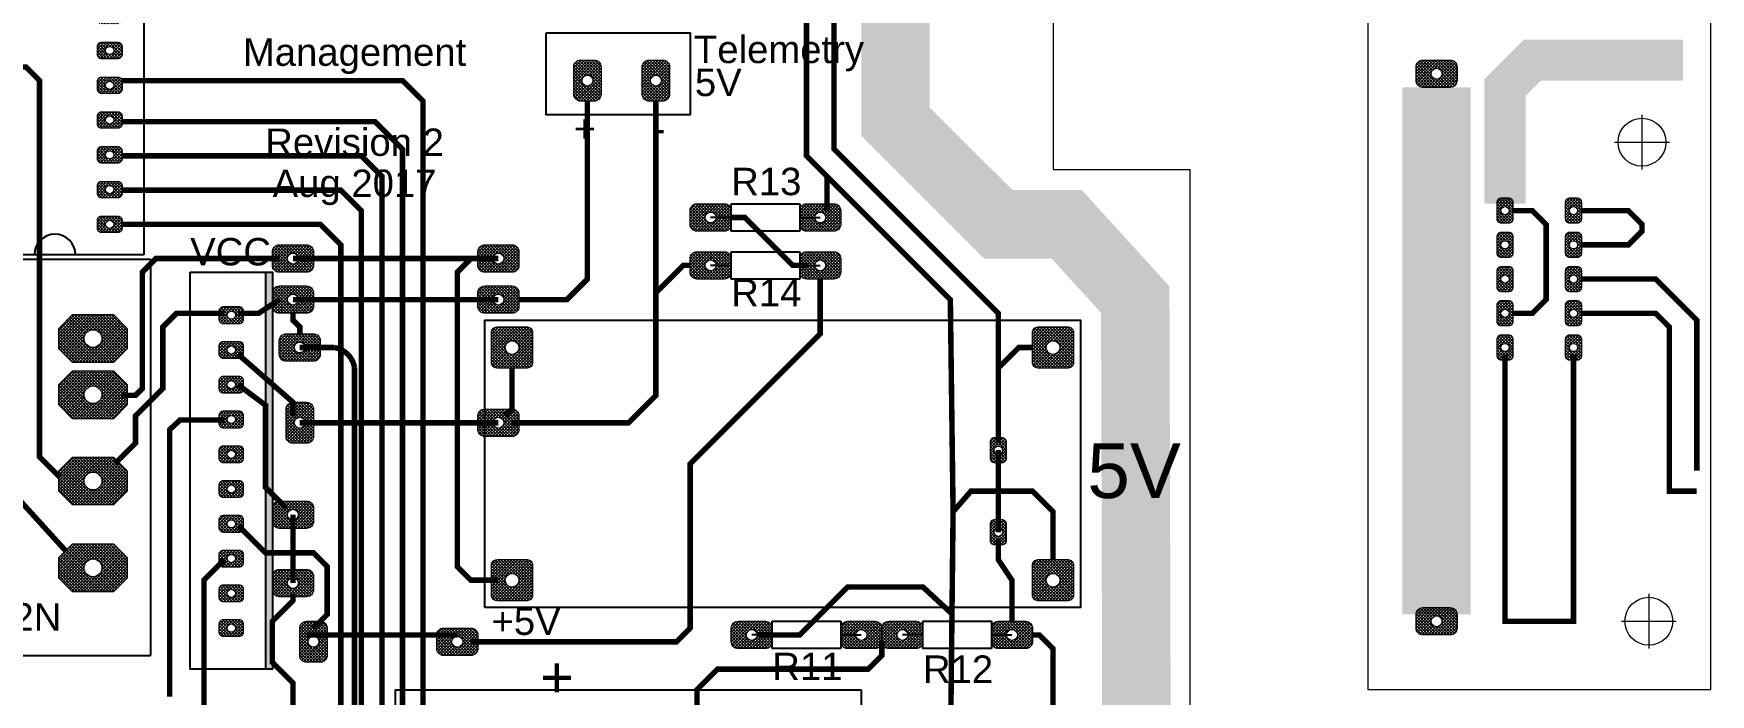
# Model space of a CAD drawing. Header units: millimetres. Extents: x -60 to 250, y -137 to 192.
# Drawn here: x 127.6 to 250, y 75.6 to 123.9 of the extents above; entities that cross this region are included whole.
import ezdxf
from ezdxf.enums import TextEntityAlignment as Align

# ---------------------------------------------------------------- set-up
doc = ezdxf.new("R2010")
doc.units = ezdxf.units.MM
for name, color, linetype, lineweight in [('Board', 5, 'Continuous', 13), ('Copper', 1, 'Continuous', 5), ('Fill', 4, 'Continuous', 9)]:
    doc.layers.add(name, color=color, linetype=linetype, lineweight=lineweight)
doc.layers.add('Bridges', color=6, linetype='Continuous')
doc.layers.add('Screen', color=2, linetype='Continuous')
doc.styles.get("Standard").update_dxf_attribs({"font": 'Arial.ttf'})

msp = doc.modelspace()

# ---------------------------------------------------------------- hatches: boundary and pattern name
at = {"layer": 'Fill'}
h = msp.add_hatch(dxfattribs=at)
h.set_pattern_fill('ANSI37', color=256, scale=0.05)
h.paths.add_polyline_path([(126.4, 123, 0.414214), (126.1, 123.3), (124.9, 123.3, 0.414214), (124.6, 123), (124.6, 122.4, 0.414214), (124.9, 122.1), (126.1, 122.1, 0.414214), (126.4, 122.4)])
h.paths.add_polyline_path([(125.2, 122.7, -1), (125.8, 122.7, -1)], flags=16)
h.paths.add_polyline_path([(126.1, 124.64, 0.414214), (126.4, 124.94), (126.4, 125.54, 0.414214), (126.1, 125.84), (124.9, 125.84, 0.414214), (124.6, 125.54), (124.6, 124.94, 0.414214), (124.9, 124.64)])
h.paths.add_polyline_path([(125.2, 125.24, -1), (125.8, 125.24, -1)], flags=16)
h.paths.add_polyline_path([(124.9, 120.76, 0.414214), (124.6, 120.46), (124.6, 119.86, 0.414214), (124.9, 119.56), (126.1, 119.56, 0.414214), (126.4, 119.86), (126.4, 120.46, 0.414214), (126.1, 120.76)])
h.paths.add_polyline_path([(125.8, 120.16, -1), (125.2, 120.16, -1)], flags=16)
h.paths.add_polyline_path([(124.9, 118.22, 0.414214), (124.6, 117.92), (124.6, 117.32, 0.414214), (124.9, 117.02), (126.1, 117.02, 0.414214), (126.4, 117.32), (126.4, 117.92, 0.414214), (126.1, 118.22)])
h.paths.add_polyline_path([(125.8, 117.62, -1), (125.2, 117.62, -1)], flags=16)
h.paths.add_polyline_path([(124.9, 115.68, 0.414214), (124.6, 115.38), (124.6, 114.78, 0.414214), (124.9, 114.48), (126.1, 114.48, 0.414214), (126.4, 114.78), (126.4, 115.38, 0.414214), (126.1, 115.68)])
h.paths.add_polyline_path([(125.8, 115.08, -1), (125.2, 115.08, -1)], flags=16)
h.paths.add_polyline_path([(124.9, 113.14, 0.414214), (124.6, 112.84), (124.6, 112.24, 0.414214), (124.9, 111.94), (126.1, 111.94, 0.414214), (126.4, 112.24), (126.4, 112.84, 0.414214), (126.1, 113.14)])
h.paths.add_polyline_path([(125.8, 112.54, -1), (125.2, 112.54, -1)], flags=16)
h.paths.add_polyline_path([(132.22, 112.24, 0.414214), (132.52, 111.94), (133.72, 111.94, 0.414214), (134.02, 112.24), (134.02, 112.84, 0.414214), (133.72, 113.14), (132.52, 113.14, 0.414214), (132.22, 112.84)])
h.paths.add_polyline_path([(132.82, 112.54, -1), (133.42, 112.54, -1)], flags=16)
h.paths.add_polyline_path([(132.52, 110.6, 0.414214), (132.22, 110.3), (132.22, 109.7, 0.414214), (132.52, 109.4), (133.72, 109.4, 0.414214), (134.02, 109.7), (134.02, 110.3, 0.414214), (133.72, 110.6)])
h.paths.add_polyline_path([(133.42, 110, -1), (132.82, 110, -1)], flags=16)
h.paths.add_polyline_path([(132.22, 114.78, 0.414214), (132.52, 114.48), (133.72, 114.48, 0.414214), (134.02, 114.78), (134.02, 115.38, 0.414214), (133.72, 115.68), (132.52, 115.68, 0.414214), (132.22, 115.38)])
h.paths.add_polyline_path([(132.82, 115.08, -1), (133.42, 115.08, -1)], flags=16)
h.paths.add_polyline_path([(132.22, 117.32, 0.414214), (132.52, 117.02), (133.72, 117.02, 0.414214), (134.02, 117.32), (134.02, 117.92, 0.414214), (133.72, 118.22), (132.52, 118.22, 0.414214), (132.22, 117.92)])
h.paths.add_polyline_path([(132.82, 117.62, -1), (133.42, 117.62, -1)], flags=16)
h.paths.add_polyline_path([(132.22, 119.86, 0.414214), (132.52, 119.56), (133.72, 119.56, 0.414214), (134.02, 119.86), (134.02, 120.46, 0.414214), (133.72, 120.76), (132.52, 120.76, 0.414214), (132.22, 120.46)])
h.paths.add_polyline_path([(132.82, 120.16, -1), (133.42, 120.16, -1)], flags=16)
h.paths.add_polyline_path([(132.22, 123), (132.22, 122.4, 0.414214), (132.52, 122.1), (133.72, 122.1, 0.414214), (134.02, 122.4), (134.02, 123, 0.414214), (133.72, 123.3), (132.52, 123.3, 0.414214)])
h.paths.add_polyline_path([(133.42, 122.7, -1), (132.82, 122.7, -1)], flags=16)
h.paths.add_polyline_path([(132.22, 124.94, 0.414214), (132.52, 124.64), (133.72, 124.64, 0.414214), (134.02, 124.94), (134.02, 125.54, 0.414214), (133.72, 125.84), (132.52, 125.84, 0.414214), (132.22, 125.54)])
h.paths.add_polyline_path([(133.42, 125.24, -1), (132.82, 125.24, -1)], flags=16)
h.paths.add_polyline_path([(132.22, 127.48, 0.414214), (132.52, 127.18), (133.72, 127.18, 0.414214), (134.02, 127.48), (134.02, 128.08, 0.414214), (133.72, 128.38), (132.52, 128.38, 0.414214), (132.22, 128.08)])
h.paths.add_polyline_path([(133.42, 127.78, -1), (132.82, 127.78, -1)], flags=16)
h.paths.add_polyline_path([(124.9, 128.38, 0.414214), (124.6, 128.08), (124.6, 127.48, 0.414214), (124.9, 127.18), (126.1, 127.18, 0.414214), (126.4, 127.48), (126.4, 128.08, 0.414214), (126.1, 128.38)])
h.paths.add_polyline_path([(125.8, 127.78, -1), (125.2, 127.78, -1)], flags=16)
h = msp.add_hatch(dxfattribs=at)
h.set_pattern_fill('ANSI37', color=256, scale=0.05)
h.paths.add_polyline_path([(167.5, 119), (168.5, 119, 0.414214), (169, 119.5), (169, 121.5, 0.414214), (168.5, 122), (168, 122), (168, 120.9, -1), (168, 120.1, -1), (168, 120.9), (168, 122), (167.5, 122, 0.414214), (167, 121.5), (167, 119.5, 0.414214)])
h = msp.add_hatch(dxfattribs=at)
h.set_pattern_fill('ANSI37', color=256, scale=0.05)
h.paths.add_polyline_path([(172.5, 119), (173.5, 119, 0.414214), (174, 119.5), (174, 121.5, 0.414214), (173.5, 122), (173, 122), (173, 120.9, -1), (173, 120.1, -1), (173, 120.9), (173, 122), (172.5, 122, 0.414214), (172, 121.5), (172, 119.5, 0.414214)])
h = msp.add_hatch(dxfattribs=at)
h.set_pattern_fill('ANSI37', color=256, scale=0.05)
h.set_pattern_definition([(45, (50, 41), (-0.1122532, 0.1122532), []), (135, (50, 41), (-0.1122532, -0.1122532), [])])
h.paths.add_polyline_path([(231.5, 120.5), (231.5, 121.5, 0.414214), (231, 122), (229, 122, 0.414214), (228.5, 121.5), (228.5, 121), (229.6, 121, -1), (230.4, 121, -1), (229.6, 121), (228.5, 121), (228.5, 120.5, 0.414214), (229, 120), (231, 120, 0.414214)])
h = msp.add_hatch(dxfattribs=at)
h.set_pattern_fill('ANSI37', color=256, scale=0.05)
h.paths.add_polyline_path([(178.5, 110), (178.5, 111, 0.414214), (178, 111.5), (176, 111.5, 0.414214), (175.5, 111), (175.5, 110.5), (176.6, 110.5, -1), (177.4, 110.5, -1), (176.6, 110.5), (175.5, 110.5), (175.5, 110, 0.414214), (176, 109.5), (178, 109.5, 0.414214)])
h = msp.add_hatch(dxfattribs=at)
h.set_pattern_fill('ANSI37', color=256, scale=0.05)
h.paths.add_polyline_path([(186.5, 110), (186.5, 111, 0.414214), (186, 111.5), (184, 111.5, 0.414214), (183.5, 111), (183.5, 110.5), (184.6, 110.5, -1), (185.4, 110.5, -1), (184.6, 110.5), (183.5, 110.5), (183.5, 110, 0.414214), (184, 109.5), (186, 109.5, 0.414214)])
h = msp.add_hatch(dxfattribs=at)
h.set_pattern_fill('ANSI37', color=256, scale=0.05)
h.set_pattern_definition([(45, (78, 69), (-0.1122532, 0.1122532), []), (135, (78, 69), (-0.1122532, -0.1122532), [])])
h.paths.add_polyline_path([(235.6, 111.6, 0.414214), (235.3, 111.9), (234.7, 111.9, 0.414214), (234.4, 111.6), (234.4, 110.4, 0.414214), (234.7, 110.1), (235.3, 110.1, 0.414214), (235.6, 110.4)])
h.paths.add_polyline_path([(235.3, 111, -1), (234.7, 111, -1)], flags=16)
h = msp.add_hatch(dxfattribs=at)
h.set_pattern_fill('ANSI37', color=256, scale=0.05)
h.set_pattern_definition([(45, (83, 69), (-0.1122532, 0.1122532), []), (135, (83, 69), (-0.1122532, -0.1122532), [])])
h.paths.add_polyline_path([(240.6, 111.6, 0.414214), (240.3, 111.9), (239.7, 111.9, 0.414214), (239.4, 111.6), (239.4, 110.4, 0.414214), (239.7, 110.1), (240.3, 110.1, 0.414214), (240.6, 110.4)])
h.paths.add_polyline_path([(240.3, 111, -1), (239.7, 111, -1)], flags=16)
h = msp.add_hatch(dxfattribs=at)
h.set_pattern_fill('ANSI37', color=256, scale=0.05)
h.set_pattern_definition([(45, (78, 66.5), (-0.1122532, 0.1122532), []), (135, (78, 66.5), (-0.1122532, -0.1122532), [])])
h.paths.add_polyline_path([(235.6, 109.1, 0.414214), (235.3, 109.4), (234.7, 109.4, 0.414214), (234.4, 109.1), (234.4, 107.9, 0.414214), (234.7, 107.6), (235.3, 107.6, 0.414214), (235.6, 107.9)])
h.paths.add_polyline_path([(235.3, 108.5, -1), (234.7, 108.5, -1)], flags=16)
h = msp.add_hatch(dxfattribs=at)
h.set_pattern_fill('ANSI37', color=256, scale=0.05)
h.set_pattern_definition([(45, (83, 66.5), (-0.1122532, 0.1122532), []), (135, (83, 66.5), (-0.1122532, -0.1122532), [])])
h.paths.add_polyline_path([(240.6, 109.1, 0.414214), (240.3, 109.4), (239.7, 109.4, 0.414214), (239.4, 109.1), (239.4, 107.9, 0.414214), (239.7, 107.6), (240.3, 107.6, 0.414214), (240.6, 107.9)])
h.paths.add_polyline_path([(240.3, 108.5, -1), (239.7, 108.5, -1)], flags=16)
h = msp.add_hatch(dxfattribs=at)
h.set_pattern_fill('ANSI37', color=256, scale=0.05)
h.paths.add_polyline_path([(148, 107), (148, 108, 0.414214), (147.5, 108.5), (145.5, 108.5, 0.414214), (145, 108), (145, 107.5), (146.1, 107.5, -1), (146.9, 107.5, -1), (146.1, 107.5), (145, 107.5), (145, 107, 0.414214), (145.5, 106.5), (147.5, 106.5, 0.414214)])
h = msp.add_hatch(dxfattribs=at)
h.set_pattern_fill('ANSI37', color=256, scale=0.05)
h.set_pattern_definition([(45, (2, 0), (-0.1122532, 0.1122532), []), (135, (2, 0), (-0.1122532, -0.1122532), [])])
h.paths.add_polyline_path([(163, 107), (163, 108, 0.414214), (162.5, 108.5), (160.5, 108.5, 0.414214), (160, 108), (160, 107.5), (161.1, 107.5, -1), (161.9, 107.5, -1), (161.1, 107.5), (160, 107.5), (160, 107, 0.414214), (160.5, 106.5), (162.5, 106.5, 0.414214)])
h = msp.add_hatch(dxfattribs=at)
h.set_pattern_fill('ANSI37', color=256, scale=0.05)
h.paths.add_polyline_path([(178.5, 106.5), (178.5, 107.5, 0.414214), (178, 108), (176, 108, 0.414214), (175.5, 107.5), (175.5, 107), (176.6, 107, -1), (177.4, 107, -1), (176.6, 107), (175.5, 107), (175.5, 106.5, 0.414214), (176, 106), (178, 106, 0.414214)])
h = msp.add_hatch(dxfattribs=at)
h.set_pattern_fill('ANSI37', color=256, scale=0.05)
h.paths.add_polyline_path([(186.5, 106.5), (186.5, 107.5, 0.414214), (186, 108), (184, 108, 0.414214), (183.5, 107.5), (183.5, 107), (184.6, 107, -1), (185.4, 107, -1), (184.6, 107), (183.5, 107), (183.5, 106.5, 0.414214), (184, 106), (186, 106, 0.414214)])
h = msp.add_hatch(dxfattribs=at)
h.set_pattern_fill('ANSI37', color=256, scale=0.05)
h.set_pattern_definition([(45, (78, 64), (-0.1122532, 0.1122532), []), (135, (78, 64), (-0.1122532, -0.1122532), [])])
h.paths.add_polyline_path([(235.6, 106.6, 0.414214), (235.3, 106.9), (234.7, 106.9, 0.414214), (234.4, 106.6), (234.4, 105.4, 0.414214), (234.7, 105.1), (235.3, 105.1, 0.414214), (235.6, 105.4)])
h.paths.add_polyline_path([(235.3, 106, -1), (234.7, 106, -1)], flags=16)
h = msp.add_hatch(dxfattribs=at)
h.set_pattern_fill('ANSI37', color=256, scale=0.05)
h.set_pattern_definition([(45, (83, 64), (-0.1122532, 0.1122532), []), (135, (83, 64), (-0.1122532, -0.1122532), [])])
h.paths.add_polyline_path([(240.6, 106.6, 0.414214), (240.3, 106.9), (239.7, 106.9, 0.414214), (239.4, 106.6), (239.4, 105.4, 0.414214), (239.7, 105.1), (240.3, 105.1, 0.414214), (240.6, 105.4)])
h.paths.add_polyline_path([(240.3, 106, -1), (239.7, 106, -1)], flags=16)
h = msp.add_hatch(dxfattribs=at)
h.set_pattern_fill('ANSI37', color=256, scale=0.05)
h.set_pattern_definition([(45, (0, 3.5), (-0.1122532, 0.1122532), []), (135, (0, 3.5), (-0.1122532, -0.1122532), [])])
h.paths.add_polyline_path([(148, 104), (148, 105, 0.414214), (147.5, 105.5), (145.5, 105.5, 0.414214), (145, 105), (145, 104.5), (146.1, 104.5, -1), (146.9, 104.5, -1), (146.1, 104.5), (145, 104.5), (145, 104, 0.414214), (145.5, 103.5), (147.5, 103.5, 0.414214)])
h = msp.add_hatch(dxfattribs=at)
h.set_pattern_fill('ANSI37', color=256, scale=0.05)
h.set_pattern_definition([(45, (3, 3.5), (-0.1122532, 0.1122532), []), (135, (3, 3.5), (-0.1122532, -0.1122532), [])])
h.paths.add_polyline_path([(163, 104), (163, 105, 0.414214), (162.5, 105.5), (160.5, 105.5, 0.414214), (160, 105), (160, 104.5), (161.1, 104.5, -1), (161.9, 104.5, -1), (161.1, 104.5), (160, 104.5), (160, 104, 0.414214), (160.5, 103.5), (162.5, 103.5, 0.414214)])
h = msp.add_hatch(dxfattribs=at)
h.set_pattern_fill('ANSI37', color=256, scale=0.05)
h.set_pattern_definition([(45, (78, 61.5), (-0.1122532, 0.1122532), []), (135, (78, 61.5), (-0.1122532, -0.1122532), [])])
h.paths.add_polyline_path([(235.6, 104.1, 0.414214), (235.3, 104.4), (234.7, 104.4, 0.414214), (234.4, 104.1), (234.4, 102.9, 0.414214), (234.7, 102.6), (235.3, 102.6, 0.414214), (235.6, 102.9)])
h.paths.add_polyline_path([(235.3, 103.5, -1), (234.7, 103.5, -1)], flags=16)
h = msp.add_hatch(dxfattribs=at)
h.set_pattern_fill('ANSI37', color=256, scale=0.05)
h.set_pattern_definition([(45, (83, 61.5), (-0.1122532, 0.1122532), []), (135, (83, 61.5), (-0.1122532, -0.1122532), [])])
h.paths.add_polyline_path([(240.6, 104.1, 0.414214), (240.3, 104.4), (239.7, 104.4, 0.414214), (239.4, 104.1), (239.4, 102.9, 0.414214), (239.7, 102.6), (240.3, 102.6, 0.414214), (240.6, 102.9)])
h.paths.add_polyline_path([(240.3, 103.5, -1), (239.7, 103.5, -1)], flags=16)
h = msp.add_hatch(dxfattribs=at)
h.set_pattern_fill('ANSI37', color=256, scale=0.05)
h.paths.add_polyline_path([(120.2, 103.4), (117.2, 103.4), (116.2, 102.4), (116.2, 100.9), (117.2, 99.9), (120.2, 99.9), (121.2, 100.9), (121.2, 102.4)])
h.paths.add_polyline_path([(119.35, 101.65, -1), (118.05, 101.65, -1)], flags=16)
h.paths.add_polyline_path([(133.4, 103.4), (130.4, 103.4), (129.4, 102.4), (129.4, 100.9), (130.4, 99.9), (133.4, 99.9), (134.4, 100.9), (134.4, 102.4)])
h.paths.add_polyline_path([(132.55, 101.65, -1), (131.25, 101.65, -1)], flags=16)
h.paths.add_polyline_path([(134.4, 98.3), (133.4, 99.3), (130.4, 99.3), (129.4, 98.3), (129.4, 96.8), (130.4, 95.8), (133.4, 95.8), (134.4, 96.8)])
h.paths.add_polyline_path([(132.55, 97.55, -1), (131.25, 97.55, -1)], flags=16)
h.paths.add_polyline_path([(121.2, 98.3), (120.2, 99.3), (117.2, 99.3), (116.2, 98.3), (116.2, 96.8), (117.2, 95.8), (120.2, 95.8), (121.2, 96.8)])
h.paths.add_polyline_path([(119.35, 97.55, -1), (118.05, 97.55, -1)], flags=16)
h.paths.add_polyline_path([(120.2, 93), (117.2, 93), (116.2, 92), (116.2, 90.5), (117.2, 89.5), (120.2, 89.5), (121.2, 90.5), (121.2, 92)])
h.paths.add_polyline_path([(119.35, 91.25, -1), (118.05, 91.25, -1)], flags=16)
h.paths.add_polyline_path([(133.4, 93), (130.4, 93), (129.4, 92), (129.4, 90.5), (130.4, 89.5), (133.4, 89.5), (134.4, 90.5), (134.4, 92)])
h.paths.add_polyline_path([(132.55, 91.25, -1), (131.25, 91.25, -1)], flags=16)
h.paths.add_polyline_path([(133.4, 86.65), (130.4, 86.65), (129.4, 85.65), (129.4, 84.15), (130.4, 83.15), (133.4, 83.15), (134.4, 84.15), (134.4, 85.65)])
h.paths.add_polyline_path([(132.55, 84.9, -1), (131.25, 84.9, -1)], flags=16)
h.paths.add_polyline_path([(121.2, 85.65), (120.2, 86.65), (117.2, 86.65), (116.2, 85.65), (116.2, 84.15), (117.2, 83.15), (120.2, 83.15), (121.2, 84.15)])
h.paths.add_polyline_path([(119.35, 84.9, -1), (118.05, 84.9, -1)], flags=16)
h = msp.add_hatch(dxfattribs=at)
h.set_pattern_fill('ANSI37', color=256, scale=0.05)
h.paths.add_polyline_path([(142.9, 103.66, 0.414214), (142.6, 103.96), (141.4, 103.96, 0.414214), (141.1, 103.66), (141.1, 103.06, 0.414214), (141.4, 102.76), (142.6, 102.76, 0.414214), (142.9, 103.06)])
h.paths.add_polyline_path([(142.3, 103.36, -1), (141.7, 103.36, -1)], flags=16)
h = msp.add_hatch(dxfattribs=at)
h.set_pattern_fill('ANSI37', color=256, scale=0.05)
h.set_pattern_definition([(45, (-0.5, 1.5), (-0.1122532, 0.1122532), []), (135, (-0.5, 1.5), (-0.1122532, -0.1122532), [])])
h.paths.add_polyline_path([(148.5, 100.5), (148.5, 101.5, 0.414214), (148, 102), (146, 102, 0.414214), (145.5, 101.5), (145.5, 101), (146.6, 101, -1), (147.4, 101, -1), (146.6, 101), (145.5, 101), (145.5, 100.5, 0.414214), (146, 100), (148, 100, 0.414214)])
h = msp.add_hatch(dxfattribs=at)
h.set_pattern_fill('ANSI37', color=256, scale=0.05)
h.paths.add_polyline_path([(203.5, 102.1, 0.414214), (203.1, 102.5), (200.9, 102.5, 0.414214), (200.5, 102.1), (200.5, 99.9, 0.414214), (200.9, 99.5), (203.1, 99.5, 0.414214), (203.5, 99.9)])
h.paths.add_polyline_path([(202.5, 101, -1), (201.5, 101, -1)], flags=16)
h.paths.add_polyline_path([(203.5, 85.1, 0.414214), (203.1, 85.5), (200.9, 85.5, 0.414214), (200.5, 85.1), (200.5, 82.9, 0.414214), (200.9, 82.5), (203.1, 82.5, 0.414214), (203.5, 82.9)])
h.paths.add_polyline_path([(202.5, 84, -1), (201.5, 84, -1)], flags=16)
h.paths.add_polyline_path([(164, 85.1, 0.414214), (163.6, 85.5), (161.4, 85.5, 0.414214), (161, 85.1), (161, 82.9, 0.414214), (161.4, 82.5), (163.6, 82.5, 0.414214), (164, 82.9)])
h.paths.add_polyline_path([(163, 84, -1), (162, 84, -1)], flags=16)
h.paths.add_polyline_path([(164, 102.1, 0.414214), (163.6, 102.5), (161.4, 102.5, 0.414214), (161, 102.1), (161, 99.9, 0.414214), (161.4, 99.5), (163.6, 99.5, 0.414214), (164, 99.9)])
h.paths.add_polyline_path([(163, 101, -1), (162, 101, -1)], flags=16)
h = msp.add_hatch(dxfattribs=at)
h.set_pattern_fill('ANSI37', color=256, scale=0.05)
h.set_pattern_definition([(45, (78, 59), (-0.1122532, 0.1122532), []), (135, (78, 59), (-0.1122532, -0.1122532), [])])
h.paths.add_polyline_path([(235.6, 101.6, 0.414214), (235.3, 101.9), (234.7, 101.9, 0.414214), (234.4, 101.6), (234.4, 100.4, 0.414214), (234.7, 100.1), (235.3, 100.1, 0.414214), (235.6, 100.4)])
h.paths.add_polyline_path([(235.3, 101, -1), (234.7, 101, -1)], flags=16)
h = msp.add_hatch(dxfattribs=at)
h.set_pattern_fill('ANSI37', color=256, scale=0.05)
h.set_pattern_definition([(45, (83, 59), (-0.1122532, 0.1122532), []), (135, (83, 59), (-0.1122532, -0.1122532), [])])
h.paths.add_polyline_path([(240.6, 101.6, 0.414214), (240.3, 101.9), (239.7, 101.9, 0.414214), (239.4, 101.6), (239.4, 100.4, 0.414214), (239.7, 100.1), (240.3, 100.1, 0.414214), (240.6, 100.4)])
h.paths.add_polyline_path([(240.3, 101, -1), (239.7, 101, -1)], flags=16)
h = msp.add_hatch(dxfattribs=at)
h.set_pattern_fill('ANSI37', color=256, scale=0.05)
h.paths.add_polyline_path([(142.9, 101.12, 0.414214), (142.6, 101.42), (141.4, 101.42, 0.414214), (141.1, 101.12), (141.1, 100.52, 0.414214), (141.4, 100.22), (142.6, 100.22, 0.414214), (142.9, 100.52)])
h.paths.add_polyline_path([(142.3, 100.82, -1), (141.7, 100.82, -1)], flags=16)
h.paths.add_polyline_path([(142.6, 98.88), (141.4, 98.88, 0.414214), (141.1, 98.58), (141.1, 97.98, 0.414214), (141.4, 97.68), (142.6, 97.68, 0.414214), (142.9, 97.98), (142.9, 98.58, 0.414214)])
h.paths.add_polyline_path([(142.3, 98.28, -1), (141.7, 98.28, -1)], flags=16)
h.paths.add_polyline_path([(142.6, 96.34), (141.4, 96.34, 0.414214), (141.1, 96.04), (141.1, 95.44, 0.414214), (141.4, 95.14), (142.6, 95.14, 0.414214), (142.9, 95.44), (142.9, 96.04, 0.414214)])
h.paths.add_polyline_path([(142.3, 95.74, -1), (141.7, 95.74, -1)], flags=16)
h.paths.add_polyline_path([(142.6, 93.8), (141.4, 93.8, 0.414214), (141.1, 93.5), (141.1, 92.9, 0.414214), (141.4, 92.6), (142.6, 92.6, 0.414214), (142.9, 92.9), (142.9, 93.5, 0.414214)])
h.paths.add_polyline_path([(142.3, 93.2, -1), (141.7, 93.2, -1)], flags=16)
h.paths.add_polyline_path([(142.6, 91.26), (141.4, 91.26, 0.414214), (141.1, 90.96), (141.1, 90.36, 0.414214), (141.4, 90.06), (142.6, 90.06, 0.414214), (142.9, 90.36), (142.9, 90.96, 0.414214)])
h.paths.add_polyline_path([(142.3, 90.66, -1), (141.7, 90.66, -1)], flags=16)
h.paths.add_polyline_path([(142.6, 88.72), (141.4, 88.72, 0.414214), (141.1, 88.42), (141.1, 87.82, 0.414214), (141.4, 87.52), (142.6, 87.52, 0.414214), (142.9, 87.82), (142.9, 88.42, 0.414214)])
h.paths.add_polyline_path([(142.3, 88.12, -1), (141.7, 88.12, -1)], flags=16)
h.paths.add_polyline_path([(142.6, 86.18), (141.4, 86.18, 0.414214), (141.1, 85.88), (141.1, 85.28, 0.414214), (141.4, 84.98), (142.6, 84.98, 0.414214), (142.9, 85.28), (142.9, 85.88, 0.414214)])
h.paths.add_polyline_path([(142.3, 85.58, -1), (141.7, 85.58, -1)], flags=16)
h.paths.add_polyline_path([(142.6, 83.64), (141.4, 83.64, 0.414214), (141.1, 83.34), (141.1, 82.74, 0.414214), (141.4, 82.44), (142.6, 82.44, 0.414214), (142.9, 82.74), (142.9, 83.34, 0.414214)])
h.paths.add_polyline_path([(142.3, 83.04, -1), (141.7, 83.04, -1)], flags=16)
h.paths.add_polyline_path([(142.6, 81.1), (141.4, 81.1, 0.414214), (141.1, 80.8), (141.1, 80.2, 0.414214), (141.4, 79.9), (142.6, 79.9, 0.414214), (142.9, 80.2), (142.9, 80.8, 0.414214)])
h.paths.add_polyline_path([(142.3, 80.5, -1), (141.7, 80.5, -1)], flags=16)
h = msp.add_hatch(dxfattribs=at)
h.set_pattern_fill('ANSI37', color=256, scale=0.05, angle=-90)
h.set_pattern_definition([(315, (51.5, 243), (0.1122532, 0.1122532), []), (45, (51.5, 243), (-0.1122532, 0.1122532), [])])
h.paths.add_polyline_path([(146.5, 94), (147.5, 94, 0.414214), (148, 94.5), (148, 96.5, 0.414214), (147.5, 97), (147, 97), (147, 95.9, -1), (147, 95.1, -1), (147, 95.9), (147, 97), (146.5, 97, 0.414214), (146, 96.5), (146, 94.5, 0.414214)])
h = msp.add_hatch(dxfattribs=at)
h.set_pattern_fill('ANSI37', color=256, scale=0.05)
h.set_pattern_definition([(45, (3, 0), (-0.1122532, 0.1122532), []), (135, (3, 0), (-0.1122532, -0.1122532), [])])
h.paths.add_polyline_path([(163, 95), (163, 96, 0.414214), (162.5, 96.5), (160.5, 96.5, 0.414214), (160, 96), (160, 95.5), (161.1, 95.5, -1), (161.9, 95.5, -1), (161.1, 95.5), (160, 95.5), (160, 95, 0.414214), (160.5, 94.5), (162.5, 94.5, 0.414214)])
h = msp.add_hatch(dxfattribs=at)
h.set_pattern_fill('ANSI37', color=256, scale=0.05)
h.set_pattern_definition([(45, (0, -11), (-0.1122532, 0.1122532), []), (135, (0, -11), (-0.1122532, -0.1122532), [])])
h.paths.add_polyline_path([(198.6, 94.1, 0.414214), (198.3, 94.4), (197.7, 94.4, 0.414214), (197.4, 94.1), (197.4, 92.9, 0.414214), (197.7, 92.6), (198.3, 92.6, 0.414214), (198.6, 92.9)])
h.paths.add_polyline_path([(197.7, 93.5, -1), (198.3, 93.5, -1)], flags=16)
h.paths.add_polyline_path([(198.6, 88.1, 0.414214), (198.3, 88.4), (197.7, 88.4, 0.414214), (197.4, 88.1), (197.4, 86.9, 0.414214), (197.7, 86.6), (198.3, 86.6, 0.414214), (198.6, 86.9)])
h.paths.add_polyline_path([(198.3, 87.5, -1), (197.7, 87.5, -1)], flags=16)
h = msp.add_hatch(dxfattribs=at)
h.set_pattern_fill('ANSI37', color=256, scale=0.05)
h.paths.add_polyline_path([(148, 88.28), (148, 89.28, 0.414214), (147.5, 89.78), (145.5, 89.78, 0.414214), (145, 89.28), (145, 88.78), (146.1, 88.78, -1), (146.9, 88.78, -1), (146.1, 88.78), (145, 88.78), (145, 88.28, 0.414214), (145.5, 87.78), (147.5, 87.78, 0.414214)])
h = msp.add_hatch(dxfattribs=at)
h.set_pattern_fill('ANSI37', color=256, scale=0.05)
h.paths.add_polyline_path([(148, 83.29), (148, 84.29, 0.414214), (147.5, 84.79), (145.5, 84.79, 0.414214), (145, 84.29), (145, 83.79), (146.1, 83.79, -1), (146.9, 83.79, -1), (146.1, 83.79), (145, 83.79), (145, 83.29, 0.414214), (145.5, 82.79), (147.5, 82.79, 0.414214)])
h = msp.add_hatch(dxfattribs=at)
h.set_pattern_fill('ANSI37', color=256, scale=0.05, angle=-90)
h.set_pattern_definition([(315, (56, 227), (0.1122532, 0.1122532), []), (45, (56, 227), (-0.1122532, 0.1122532), [])])
h.paths.add_polyline_path([(147.5, 78), (148.5, 78, 0.414214), (149, 78.5), (149, 80.5, 0.414214), (148.5, 81), (148, 81), (148, 79.9, -1), (148, 79.1, -1), (148, 79.9), (148, 81), (147.5, 81, 0.414214), (147, 80.5), (147, 78.5, 0.414214)])
h = msp.add_hatch(dxfattribs=at)
h.set_pattern_fill('ANSI37', color=256, scale=0.05)
h.paths.add_polyline_path([(181.5, 79.5), (181.5, 80.5, 0.414214), (181, 81), (179, 81, 0.414214), (178.5, 80.5), (178.5, 80), (179.6, 80, -1), (180.4, 80, -1), (179.6, 80), (178.5, 80), (178.5, 79.5, 0.414214), (179, 79), (181, 79, 0.414214)])
h = msp.add_hatch(dxfattribs=at)
h.set_pattern_fill('ANSI37', color=256, scale=0.05)
h.paths.add_polyline_path([(189.5, 79.5), (189.5, 80.5, 0.414214), (189, 81), (187, 81, 0.414214), (186.5, 80.5), (186.5, 80), (187.6, 80, -1), (188.4, 80, -1), (187.6, 80), (186.5, 80), (186.5, 79.5, 0.414214), (187, 79), (189, 79, 0.414214)])
h = msp.add_hatch(dxfattribs=at)
h.set_pattern_fill('ANSI37', color=256, scale=0.05)
h.paths.add_polyline_path([(192.5, 79.5), (192.5, 80.5, 0.414214), (192, 81), (190, 81, 0.414214), (189.5, 80.5), (189.5, 80), (190.6, 80, -1), (191.4, 80, -1), (190.6, 80), (189.5, 80), (189.5, 79.5, 0.414214), (190, 79), (192, 79, 0.414214)])
h = msp.add_hatch(dxfattribs=at)
h.set_pattern_fill('ANSI37', color=256, scale=0.05)
h.paths.add_polyline_path([(200.5, 79.5), (200.5, 80.5, 0.414214), (200, 81), (198, 81, 0.414214), (197.5, 80.5), (197.5, 80), (198.6, 80, -1), (199.4, 80, -1), (198.6, 80), (197.5, 80), (197.5, 79.5, 0.414214), (198, 79), (200, 79, 0.414214)])
h = msp.add_hatch(dxfattribs=at)
h.set_pattern_fill('ANSI37', color=256, scale=0.05)
h.set_pattern_definition([(45, (50, 1), (-0.1122532, 0.1122532), []), (135, (50, 1), (-0.1122532, -0.1122532), [])])
h.paths.add_polyline_path([(231.5, 80.5), (231.5, 81.5, 0.414214), (231, 82), (229, 82, 0.414214), (228.5, 81.5), (228.5, 81), (229.6, 81, -1), (230.4, 81, -1), (229.6, 81), (228.5, 81), (228.5, 80.5, 0.414214), (229, 80), (231, 80, 0.414214)])
h = msp.add_hatch(dxfattribs=at)
h.set_pattern_fill('ANSI37', color=256, scale=0.05)
h.set_pattern_definition([(45, (0, -12.5), (-0.1122532, 0.1122532), []), (135, (0, -12.5), (-0.1122532, -0.1122532), [])])
h.paths.add_polyline_path([(160, 79), (160, 80, 0.414214), (159.5, 80.5), (157.5, 80.5, 0.414214), (157, 80), (157, 79.5), (158.1, 79.5, -1), (158.9, 79.5, -1), (158.1, 79.5), (157, 79.5), (157, 79, 0.414214), (157.5, 78.5), (159.5, 78.5, 0.414214)])
at = {"layer": 'Screen'}
h = msp.add_hatch(color=256, dxfattribs=at)
h.dxf.hatch_style = 1
h.paths.add_polyline_path([(145, 106.5), (144.5, 106.5), (144.5, 77.5), (145, 77.5)])

# ---------------------------------------------------------------- linework, layer by layer
at = {"layer": 'Board'}
for p, q in [((202, 136), (202, 114)), ((245, 118), (245, 114)), ((243, 116), (247, 116)), ((202, 114), (212, 114)), ((212, 22), (212, 114)), ((245.5, 83), (245.5, 79)), ((243.5, 81), (247.5, 81))]:
    msp.add_line(p, q, dxfattribs=at)
msp.add_lwpolyline([(225, 126), (250, 126), (250, 76), (225, 76)], close=True, dxfattribs=at)
for centre in [(245, 116), (245.5, 81)]:
    msp.add_circle(centre, 1.75, dxfattribs=at)
at = {"layer": 'Bridges', "lineweight": 211, "const_width": 0.4}
for points in [[(146.5, 107.5), (161.5, 107.5)], [(146.5, 104.5), (161.5, 104.5)], [(147, 95.5), (161.5, 95.5)], [(198, 93.5), (198, 87.5)], [(146.5, 88.79), (146.5, 83.79)], [(147.5, 80), (158.5, 80)]]:
    msp.add_lwpolyline(points, dxfattribs=at)
msp.add_lwpolyline([(147, 101), (149.5, 101, -0.333333), (151, 99.5), (151, 61.5)], format="xyb", dxfattribs=at)
at = {"layer": 'Copper', "lineweight": 211}
for points, const_width in [([(95, 129.5), (97, 129.5), (101.5, 125), (111, 125), (118.5, 132.5), (185.5, 132.5), (190.5, 127.5), (190.5, 117.5), (198, 110), (203, 110), (208, 104.5), (208.1, 69.3)], 5), ([(126, 127.5), (127, 126.5), (182.5, 126.5), (184, 125), (184, 115), (194.5, 104.5), (194.7, 89)], 0.4), ([(134.02, 127.78), (184, 127.78), (186, 125.5), (186, 115.5), (196.5, 105), (198, 103.5), (198, 94)], 0.4), ([(134, 120.5), (154.5, 120.5), (156, 119), (156, 70), (157.5, 68.5), (184.5, 68.5), (186, 67), (186, 59.5)], 0.4), ([(162.5, 95.5), (171, 95.5), (173, 97.5), (173, 119)], 0.4), ([(163, 104.5), (166.5, 104.5), (168, 106), (168, 119)], 0.4), ([(134, 117.5), (152.5, 117.5), (154.5, 115.5), (154.5, 69.5), (157, 67), (182, 67), (183.5, 65.5), (183.5, 59.5)], 0.4), ([(134, 115), (151.5, 115), (153, 113.5), (153, 68.5), (156, 65.5), (179.5, 65.5), (181, 64), (181, 59.5)], 0.4), ([(134, 112.5), (150, 112.5), (151.5, 111), (151.5, 67.5), (155, 64), (177, 64), (178.5, 62.5), (178.5, 59.5)], 0.4), ([(185.5, 113.5), (185.5, 111)], 0.4), ([(134, 110), (148.5, 110), (150, 108.5), (150, 66.5), (154, 62.5), (174.5, 62.5), (176, 61), (176, 59.5)], 0.4), ([(178.5, 110.5), (179.5, 110.5), (183, 107), (184, 107)], 0.4), ([(134, 97.5), (135, 97.5), (135.5, 98), (135.5, 106.5), (136.5, 107.5), (145.5, 107.5)], 0.4), ([(160.5, 107.5), (159.5, 107.5), (158.5, 106.5), (158.5, 85), (159.5, 84), (161.5, 84)], 0.4), ([(175.5, 107), (175, 107), (173, 105)], 0.4), ([(185, 106), (185, 102), (175.5, 92.5), (175.5, 80.5), (174.5, 79.5), (159.5, 79.5)], 0.4), ([(142.5, 103.5), (144, 103.5), (145.5, 104.5)], 0.4), ([(133.5, 92.5), (135, 94), (135, 96), (137, 98), (137, 102.5), (138, 103.5), (141.5, 103.5)], 0.4), ([(146.5, 96), (146.5, 97), (142.5, 100.5)], 0.4), ([(162.5, 99.5), (162.5, 96.5), (162, 96)], 0.4), ([(142.5, 98.28), (144.5, 96.78), (144.5, 90.78), (146, 89.28)], 0.4), ([(141.5, 95.7), (138.26, 95.7), (137.5, 95), (137.5, 75.5)], 0.4), ([(194.5, 70.6), (194.7, 89), (196, 90.5), (200.5, 90.5), (202, 89), (202, 85.5)], 0.4), ([(148, 80.5), (149, 81.5), (149, 85), (148, 86), (144.5, 86), (142.5, 88)], 0.4), ([(198, 87), (198, 85.5), (199, 84), (199, 81)], 0.4), ([(143.5, 70.5), (141, 70.5), (140, 71.5), (140, 84), (141.5, 85.5)], 0.4), ([(180.5, 80), (183.5, 80), (187, 83.5), (192.5, 83.5), (194.66, 81.5)], 0.4), ([(146.5, 83), (146.5, 82.5), (145, 81), (145, 78), (146.5, 76.5), (146.5, 62), (150.5, 58), (152.5, 58), (155, 55.5), (155, 51.5)], 0.4), ([(189.5, 79.5), (189.5, 78.5), (188.5, 77.5), (177.5, 77.5), (176, 76), (176, 74.5)], 0.4), ([(200.5, 80), (201, 80), (202, 79), (202, 63.5), (198, 59.5), (193.5, 59.5), (191.5, 57.5), (191.5, 42), (193, 40.5)], 0.4)]:
    msp.add_lwpolyline(points, dxfattribs=dict(at, const_width=const_width))
at = {"layer": 'Copper', "const_width": 0.4}
msp.add_lwpolyline([(13.5, 46), (13.5, 62.5), (11, 65), (11, 77.5), (3, 85.5), (3, 107.5), (8.5, 112.5), (13.5, 112.5), (15, 114), (15, 121), (18.5, 124.5), (96.5, 124.5), (99.86, 121.5), (127, 121.5), (128, 120.5), (128, 93), (129.5, 91.5)], dxfattribs=at)
at = {"layer": 'Copper'}
for points in [[(132.52, 123.3), (133.72, 123.3, -0.414214), (134.02, 123), (134.02, 122.4, -0.414214), (133.72, 122.1), (132.52, 122.1, -0.414214), (132.22, 122.4), (132.22, 123, -0.414214)], [(167, 119.5), (167, 121.5, -0.414214), (167.5, 122), (168.5, 122, -0.414214), (169, 121.5), (169, 119.5, -0.414214), (168.5, 119), (167.5, 119, -0.414214)], [(172, 119.5), (172, 121.5, -0.414214), (172.5, 122), (173.5, 122, -0.414214), (174, 121.5), (174, 119.5, -0.414214), (173.5, 119), (172.5, 119, -0.414214)], [(229, 122), (231, 122, -0.414214), (231.5, 121.5), (231.5, 120.5, -0.414214), (231, 120), (229, 120, -0.414214), (228.5, 120.5), (228.5, 121.5, -0.414214)], [(132.52, 120.76), (133.72, 120.76, -0.414214), (134.02, 120.46), (134.02, 119.86, -0.414214), (133.72, 119.56), (132.52, 119.56, -0.414214), (132.22, 119.86), (132.22, 120.46, -0.414214)], [(132.52, 118.22), (133.72, 118.22, -0.414214), (134.02, 117.92), (134.02, 117.32, -0.414214), (133.72, 117.02), (132.52, 117.02, -0.414214), (132.22, 117.32), (132.22, 117.92, -0.414214)], [(132.52, 115.68), (133.72, 115.68, -0.414214), (134.02, 115.38), (134.02, 114.78, -0.414214), (133.72, 114.48), (132.52, 114.48, -0.414214), (132.22, 114.78), (132.22, 115.38, -0.414214)], [(132.52, 113.14), (133.72, 113.14, -0.414214), (134.02, 112.84), (134.02, 112.24, -0.414214), (133.72, 111.94), (132.52, 111.94, -0.414214), (132.22, 112.24), (132.22, 112.84, -0.414214)], [(176, 111.5), (178, 111.5, -0.414214), (178.5, 111), (178.5, 110, -0.414214), (178, 109.5), (176, 109.5, -0.414214), (175.5, 110), (175.5, 111, -0.414214)], [(184, 111.5), (186, 111.5, -0.414214), (186.5, 111), (186.5, 110, -0.414214), (186, 109.5), (184, 109.5, -0.414214), (183.5, 110), (183.5, 111, -0.414214)], [(234.7, 110.1), (235.3, 110.1, 0.414214), (235.6, 110.4), (235.6, 111.6, 0.414214), (235.3, 111.9), (234.7, 111.9, 0.414214), (234.4, 111.6), (234.4, 110.4, 0.414214)], [(239.7, 110.1), (240.3, 110.1, 0.414214), (240.6, 110.4), (240.6, 111.6, 0.414214), (240.3, 111.9), (239.7, 111.9, 0.414214), (239.4, 111.6), (239.4, 110.4, 0.414214)], [(132.52, 110.6), (133.72, 110.6, -0.414214), (134.02, 110.3), (134.02, 109.7, -0.414214), (133.72, 109.4), (132.52, 109.4, -0.414214), (132.22, 109.7), (132.22, 110.3, -0.414214)], [(234.7, 107.6), (235.3, 107.6, 0.414214), (235.6, 107.9), (235.6, 109.1, 0.414214), (235.3, 109.4), (234.7, 109.4, 0.414214), (234.4, 109.1), (234.4, 107.9, 0.414214)], [(239.7, 107.6), (240.3, 107.6, 0.414214), (240.6, 107.9), (240.6, 109.1, 0.414214), (240.3, 109.4), (239.7, 109.4, 0.414214), (239.4, 109.1), (239.4, 107.9, 0.414214)], [(145.5, 108.5), (147.5, 108.5, -0.414214), (148, 108), (148, 107, -0.414214), (147.5, 106.5), (145.5, 106.5, -0.414214), (145, 107), (145, 108, -0.414214)], [(160.5, 108.5), (162.5, 108.5, -0.414214), (163, 108), (163, 107, -0.414214), (162.5, 106.5), (160.5, 106.5, -0.414214), (160, 107), (160, 108, -0.414214)], [(176, 108), (178, 108, -0.414214), (178.5, 107.5), (178.5, 106.5, -0.414214), (178, 106), (176, 106, -0.414214), (175.5, 106.5), (175.5, 107.5, -0.414214)], [(184, 108), (186, 108, -0.414214), (186.5, 107.5), (186.5, 106.5, -0.414214), (186, 106), (184, 106, -0.414214), (183.5, 106.5), (183.5, 107.5, -0.414214)], [(234.7, 105.1), (235.3, 105.1, 0.414214), (235.6, 105.4), (235.6, 106.6, 0.414214), (235.3, 106.9), (234.7, 106.9, 0.414214), (234.4, 106.6), (234.4, 105.4, 0.414214)], [(239.7, 105.1), (240.3, 105.1, 0.414214), (240.6, 105.4), (240.6, 106.6, 0.414214), (240.3, 106.9), (239.7, 106.9, 0.414214), (239.4, 106.6), (239.4, 105.4, 0.414214)], [(145.5, 105.5), (147.5, 105.5, -0.414214), (148, 105), (148, 104, -0.414214), (147.5, 103.5), (145.5, 103.5, -0.414214), (145, 104), (145, 105, -0.414214)], [(160.5, 105.5), (162.5, 105.5, -0.414214), (163, 105), (163, 104, -0.414214), (162.5, 103.5), (160.5, 103.5, -0.414214), (160, 104), (160, 105, -0.414214)], [(234.7, 102.6), (235.3, 102.6, 0.414214), (235.6, 102.9), (235.6, 104.1, 0.414214), (235.3, 104.4), (234.7, 104.4, 0.414214), (234.4, 104.1), (234.4, 102.9, 0.414214)], [(239.7, 102.6), (240.3, 102.6, 0.414214), (240.6, 102.9), (240.6, 104.1, 0.414214), (240.3, 104.4), (239.7, 104.4, 0.414214), (239.4, 104.1), (239.4, 102.9, 0.414214)], [(141.1, 103.66), (141.1, 103.06, 0.414214), (141.4, 102.76), (142.6, 102.76, 0.414214), (142.9, 103.06), (142.9, 103.66, 0.414214), (142.6, 103.96), (141.4, 103.96, 0.414214)], [(146, 102), (148, 102, -0.414214), (148.5, 101.5), (148.5, 100.5, -0.414214), (148, 100), (146, 100, -0.414214), (145.5, 100.5), (145.5, 101.5, -0.414214)], [(161, 102.1, -0.414214), (161.4, 102.5), (163.6, 102.5, -0.414214), (164, 102.1), (164, 99.9, -0.414214), (163.6, 99.5), (161.4, 99.5, -0.414214), (161, 99.9)], [(200.5, 102.1, -0.414214), (200.9, 102.5), (203.1, 102.5, -0.414214), (203.5, 102.1), (203.5, 99.9, -0.414214), (203.1, 99.5), (200.9, 99.5, -0.414214), (200.5, 99.9)], [(234.7, 100.1), (235.3, 100.1, 0.414214), (235.6, 100.4), (235.6, 101.6, 0.414214), (235.3, 101.9), (234.7, 101.9, 0.414214), (234.4, 101.6), (234.4, 100.4, 0.414214)], [(239.7, 100.1), (240.3, 100.1, 0.414214), (240.6, 100.4), (240.6, 101.6, 0.414214), (240.3, 101.9), (239.7, 101.9, 0.414214), (239.4, 101.6), (239.4, 100.4, 0.414214)], [(141.1, 101.12), (141.1, 100.52, 0.414214), (141.4, 100.22), (142.6, 100.22, 0.414214), (142.9, 100.52), (142.9, 101.12, 0.414214), (142.6, 101.42), (141.4, 101.42, 0.414214)], [(141.1, 98.58), (141.1, 97.98, 0.414214), (141.4, 97.68), (142.6, 97.68, 0.414214), (142.9, 97.98), (142.9, 98.58, 0.414214), (142.6, 98.88), (141.4, 98.88, 0.414214)], [(148, 96.5), (148, 94.5, -0.414214), (147.5, 94), (146.5, 94, -0.414214), (146, 94.5), (146, 96.5, -0.414214), (146.5, 97), (147.5, 97, -0.414214)], [(141.1, 96.04), (141.1, 95.44, 0.414214), (141.4, 95.14), (142.6, 95.14, 0.414214), (142.9, 95.44), (142.9, 96.04, 0.414214), (142.6, 96.34), (141.4, 96.34, 0.414214)], [(160.5, 96.5), (162.5, 96.5, -0.414214), (163, 96), (163, 95, -0.414214), (162.5, 94.5), (160.5, 94.5, -0.414214), (160, 95), (160, 96, -0.414214)], [(197.7, 92.6), (198.3, 92.6, 0.414214), (198.6, 92.9), (198.6, 94.1, 0.414214), (198.3, 94.4), (197.7, 94.4, 0.414214), (197.4, 94.1), (197.4, 92.9, 0.414214)], [(141.1, 93.5), (141.1, 92.9, 0.414214), (141.4, 92.6), (142.6, 92.6, 0.414214), (142.9, 92.9), (142.9, 93.5, 0.414214), (142.6, 93.8), (141.4, 93.8, 0.414214)], [(141.1, 90.96), (141.1, 90.36, 0.414214), (141.4, 90.06), (142.6, 90.06, 0.414214), (142.9, 90.36), (142.9, 90.96, 0.414214), (142.6, 91.26), (141.4, 91.26, 0.414214)], [(141.1, 90.96), (141.1, 90.36, 0.414214), (141.4, 90.06), (142.6, 90.06, 0.414214), (142.9, 90.36), (142.9, 90.96, 0.414214), (142.6, 91.26), (141.4, 91.26, 0.414214)], [(145.5, 89.78), (147.5, 89.78, -0.414214), (148, 89.28), (148, 88.28, -0.414214), (147.5, 87.78), (145.5, 87.78, -0.414214), (145, 88.28), (145, 89.28, -0.414214)], [(141.1, 88.42), (141.1, 87.82, 0.414214), (141.4, 87.52), (142.6, 87.52, 0.414214), (142.9, 87.82), (142.9, 88.42, 0.414214), (142.6, 88.72), (141.4, 88.72, 0.414214)], [(197.7, 86.6), (198.3, 86.6, 0.414214), (198.6, 86.9), (198.6, 88.1, 0.414214), (198.3, 88.4), (197.7, 88.4, 0.414214), (197.4, 88.1), (197.4, 86.9, 0.414214)], [(141.1, 85.88), (141.1, 85.28, 0.414214), (141.4, 84.98), (142.6, 84.98, 0.414214), (142.9, 85.28), (142.9, 85.88, 0.414214), (142.6, 86.18), (141.4, 86.18, 0.414214)], [(145.5, 84.79), (147.5, 84.79, -0.414214), (148, 84.29), (148, 83.29, -0.414214), (147.5, 82.79), (145.5, 82.79, -0.414214), (145, 83.29), (145, 84.29, -0.414214)], [(161, 85.1, -0.414214), (161.4, 85.5), (163.6, 85.5, -0.414214), (164, 85.1), (164, 82.9, -0.414214), (163.6, 82.5), (161.4, 82.5, -0.414214), (161, 82.9)], [(200.5, 85.1, -0.414214), (200.9, 85.5), (203.1, 85.5, -0.414214), (203.5, 85.1), (203.5, 82.9, -0.414214), (203.1, 82.5), (200.9, 82.5, -0.414214), (200.5, 82.9)], [(141.1, 83.34), (141.1, 82.74, 0.414214), (141.4, 82.44), (142.6, 82.44, 0.414214), (142.9, 82.74), (142.9, 83.34, 0.414214), (142.6, 83.64), (141.4, 83.64, 0.414214)], [(141.1, 80.8), (141.1, 80.2, 0.414214), (141.4, 79.9), (142.6, 79.9, 0.414214), (142.9, 80.2), (142.9, 80.8, 0.414214), (142.6, 81.1), (141.4, 81.1, 0.414214)], [(149, 80.5), (149, 78.5, -0.414214), (148.5, 78), (147.5, 78, -0.414214), (147, 78.5), (147, 80.5, -0.414214), (147.5, 81), (148.5, 81, -0.414214)], [(179, 81), (181, 81, -0.414214), (181.5, 80.5), (181.5, 79.5, -0.414214), (181, 79), (179, 79, -0.414214), (178.5, 79.5), (178.5, 80.5, -0.414214)], [(187, 81), (189, 81, -0.414214), (189.5, 80.5), (189.5, 79.5, -0.414214), (189, 79), (187, 79, -0.414214), (186.5, 79.5), (186.5, 80.5, -0.414214)], [(190, 81), (192, 81, -0.414214), (192.5, 80.5), (192.5, 79.5, -0.414214), (192, 79), (190, 79, -0.414214), (189.5, 79.5), (189.5, 80.5, -0.414214)], [(198, 81), (200, 81, -0.414214), (200.5, 80.5), (200.5, 79.5, -0.414214), (200, 79), (198, 79, -0.414214), (197.5, 79.5), (197.5, 80.5, -0.414214)], [(229, 82), (231, 82, -0.414214), (231.5, 81.5), (231.5, 80.5, -0.414214), (231, 80), (229, 80, -0.414214), (228.5, 80.5), (228.5, 81.5, -0.414214)], [(157.5, 80.5), (159.5, 80.5, -0.414214), (160, 80), (160, 79, -0.414214), (159.5, 78.5), (157.5, 78.5, -0.414214), (157, 79), (157, 80, -0.414214)]]:
    msp.add_lwpolyline(points, format="xyb", close=True, dxfattribs=at)
at = {"layer": 'Copper', "lineweight": 0}
for points, const_width in [([(230, 81.5), (230, 120)], 5), ([(235, 111.5), (235, 120), (237, 122), (248, 122)], 3), ([(235.5, 103.5), (237, 103.5), (238, 104.5), (238, 110), (237, 111), (235.5, 111)], 0.4), ([(240.5, 111), (244, 111), (245, 110), (245, 109.5), (244, 108.5), (240.5, 108.5)], 0.4), ([(240.5, 106), (246, 106), (249, 103), (249, 92)], 0.4), ([(146.5, 103.5), (146.5, 103), (147, 102.5), (147, 102)], 0.4), ([(240.5, 103.5), (246, 103.5), (247, 102.5), (247, 90.5), (249, 90.5)], 0.4), ([(200.5, 101), (199.5, 101), (198, 99.5)], 0.4), ([(235, 100.5), (235, 81), (240, 81), (240, 100.5)], 0.4)]:
    msp.add_lwpolyline(points, dxfattribs=dict(at, const_width=const_width))
at = {"layer": 'Copper', "lineweight": 211}
msp.add_lwpolyline([(129.9, 86.15, 0.4, 0.4, 0), (125.5, 91, 0.4, 0.4, 0), (125.5, 97.5, 0.4, 0.4, 0), (125.5, 109.58, 0, 0, 0)], format="xyseb", dxfattribs=at)
at = {"layer": 'Copper'}
for points in [[(129.4, 102.4), (130.4, 103.4), (133.4, 103.4), (134.4, 102.4), (134.4, 100.9), (133.4, 99.9), (130.4, 99.9), (129.4, 100.9)], [(129.4, 98.3), (130.4, 99.3), (133.4, 99.3), (134.4, 98.3), (134.4, 96.8), (133.4, 95.8), (130.4, 95.8), (129.4, 96.8)], [(129.4, 92), (130.4, 93), (133.4, 93), (134.4, 92), (134.4, 90.5), (133.4, 89.5), (130.4, 89.5), (129.4, 90.5)], [(129.4, 85.65), (130.4, 86.65), (133.4, 86.65), (134.4, 85.65), (134.4, 84.15), (133.4, 83.15), (130.4, 83.15), (129.4, 84.15)]]:
    msp.add_lwpolyline(points, close=True, dxfattribs=at)
for centre, radius in [((133.12, 122.7), 0.3), ((230, 121), 0.4), ((133.12, 120.16), 0.3), ((168, 120.5), 0.4), ((173, 120.5), 0.4), ((133.12, 117.62), 0.3), ((133.12, 115.08), 0.3), ((133.12, 112.54), 0.3), ((133.12, 110), 0.3), ((177, 110.5), 0.4), ((185, 110.5), 0.4), ((235, 111), 0.3), ((240, 111), 0.3), ((146.5, 107.5), 0.4), ((161.5, 107.5), 0.4), ((235, 108.5), 0.3), ((240, 108.5), 0.3), ((177, 107), 0.4), ((185, 107), 0.4), ((235, 106), 0.3), ((240, 106), 0.3), ((146.5, 104.5), 0.4), ((161.5, 104.5), 0.4), ((142, 103.36), 0.3), ((235, 103.5), 0.3), ((240, 103.5), 0.3), ((131.9, 101.65), 0.65), ((142, 100.82), 0.3), ((147, 101), 0.4), ((162.5, 101), 0.5), ((202, 101), 0.5), ((235, 101), 0.3), ((240, 101), 0.3), ((131.9, 97.55), 0.65), ((142, 98.28), 0.3), ((142, 95.74), 0.3), ((147, 95.5), 0.4), ((161.5, 95.5), 0.4), ((142, 93.2), 0.3), ((198, 93.5), 0.3), ((131.9, 91.25), 0.65), ((142, 90.66), 0.3), ((142, 88.12), 0.3), ((146.5, 88.78), 0.4), ((198, 87.5), 0.3), ((142, 85.58), 0.3), ((131.9, 84.9), 0.65), ((162.5, 84), 0.5), ((202, 84), 0.5), ((142, 83.04), 0.3), ((146.5, 83.79), 0.4), ((230, 81), 0.4), ((142, 80.5), 0.3), ((148, 79.5), 0.4), ((158.5, 79.5), 0.4), ((180, 80), 0.4), ((188, 80), 0.4), ((191, 80), 0.4), ((199, 80), 0.4)]:
    msp.add_circle(centre, radius, dxfattribs=at)
at = {"layer": 'Screen'}
for p, q in [((178.5, 109.5), (178.5, 111.5)), ((178.5, 111.5), (183.5, 111.5)), ((183.5, 111.5), (183.5, 109.5)), ((178.5, 110.5), (177, 110.5)), ((183.5, 110.5), (185, 110.5)), ((183.5, 109.5), (178.5, 109.5)), ((178.5, 106), (178.5, 108)), ((178.5, 108), (183.5, 108)), ((183.5, 108), (183.5, 106)), ((114.5, 107.45), (136.1, 107.45)), ((136.1, 107.45), (136.1, 78.5)), ((178.5, 107), (177, 107)), ((183.5, 107), (185, 107)), ((144.5, 106.5), (144.5, 77.5)), ((183.5, 106), (178.5, 106)), ((181.5, 79), (181.5, 81)), ((181.5, 81), (186.5, 81)), ((186.5, 81), (186.5, 79)), ((192.5, 79), (192.5, 81)), ((192.5, 81), (197.5, 81)), ((197.5, 81), (197.5, 79)), ((181.5, 80), (180, 80)), ((186.5, 80), (188, 80)), ((192.5, 80), (191, 80)), ((197.5, 80), (199, 80)), ((114.5, 78.5), (136.1, 78.5)), ((186.5, 79), (181.5, 79)), ((197.5, 79), (192.5, 79))]:
    msp.add_line(p, q, dxfattribs=at)
for points in [[(135.62, 107.78), (123.12, 107.78), (123.12, 129.78), (135.62, 129.78)], [(165, 124), (175.5, 124), (175.5, 118), (165, 118)], [(139, 106.5), (145, 106.5), (145, 77.5), (139, 77.5)], [(160.5, 82), (160.5, 103), (204, 103), (204, 82)], [(188, 76), (188, 57), (154, 57), (154, 76)]]:
    msp.add_lwpolyline(points, close=True, dxfattribs=at)
msp.add_arc((129.12, 107.78), 1.5, 0, 180, dxfattribs=at)

# ---------------------------------------------------------------- texts
at = {"layer": 'Screen', "lineweight": -2}
for s, p in [('Telemetry', (175.78, 121.78)), ('5V', (175.85, 119.37))]:
    msp.add_text(s, height=2, dxfattribs=at).set_placement(p)
at = {"layer": 'Screen', "lineweight": 0}
for s, p in [('Management', (151, 121.58)), ('Revision 2', (151, 115)), ('Aug 2017', (151, 112))]:
    msp.add_text(s, height=2, dxfattribs=at).set_placement(p, align=Align.CENTER)
at = {"layer": 'Screen'}
for s, p in [('+', (167, 116)), ('-', (172.76, 116)), ('R13', (178.5, 112.13)), ('VCC', (139, 107)), ('R14', (178.5, 104)), ('MY2N', (121.83, 80.32)), ('+5V', (161, 80)), ('R11', (181.5, 76.7)), ('R12', (192.5, 76.5))]:
    msp.add_text(s, height=2, dxfattribs=at).set_placement(p)
at = {"layer": 'Screen', "lineweight": 211}
for s, height, p in [('5V', 4, (204.5, 90)), ('+', 3, (164.55, 75.42))]:
    msp.add_text(s, height=height, dxfattribs=at).set_placement(p)

doc.saveas('drawing.dxf')
